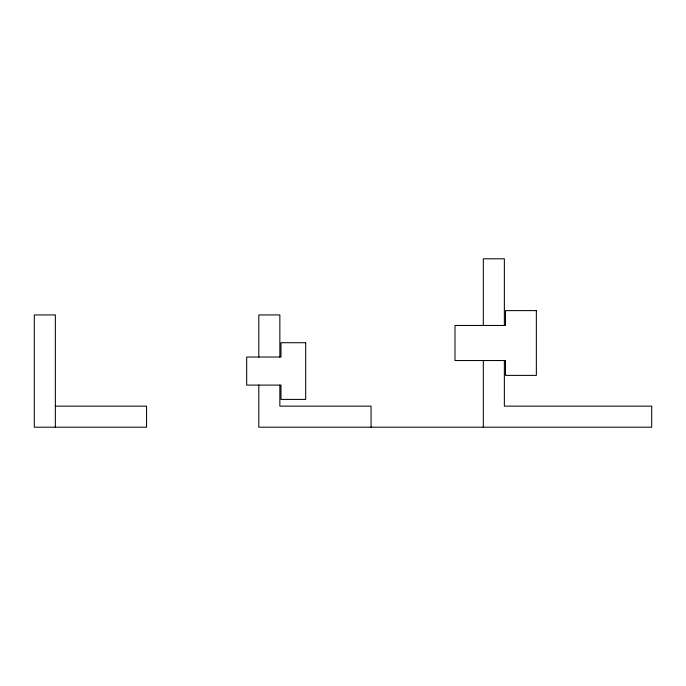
<?xml version="1.0" encoding="UTF-8"?>
<svg xmlns="http://www.w3.org/2000/svg" width="686" height="686" viewBox="0 0 686 686"><rect width="100%" height="100%" fill="white"/><g stroke="black" fill="none" stroke-linecap="round" stroke-linejoin="round"><path stroke-width="1.03" d="M55.352 406.146L146.555 406.146L146.555 427.189L34.3 427.189L34.3 314.934L55.352 314.934L55.352 427.189M504.364 325.464L504.364 258.811L483.321 258.811L483.321 325.464M504.364 360.536L504.364 406.146L651.7 406.146L651.7 427.189L258.811 427.189L258.811 385.095M483.321 360.536L483.321 427.189M371.066 427.189L371.066 406.146L279.854 406.146L279.854 385.095M279.854 357.029L279.854 314.934L258.811 314.934L258.811 357.029M536.358 310.612L505.488 310.612L505.488 325.464L454.998 325.464L454.998 360.536L505.488 360.536L505.488 375.388L536.358 375.388L536.358 310.612M305.673 342.717L280.977 342.717L280.977 357.029L246.677 357.029L246.677 385.095L280.977 385.095L280.977 399.406L305.673 399.406L305.673 342.717"/></g></svg>
